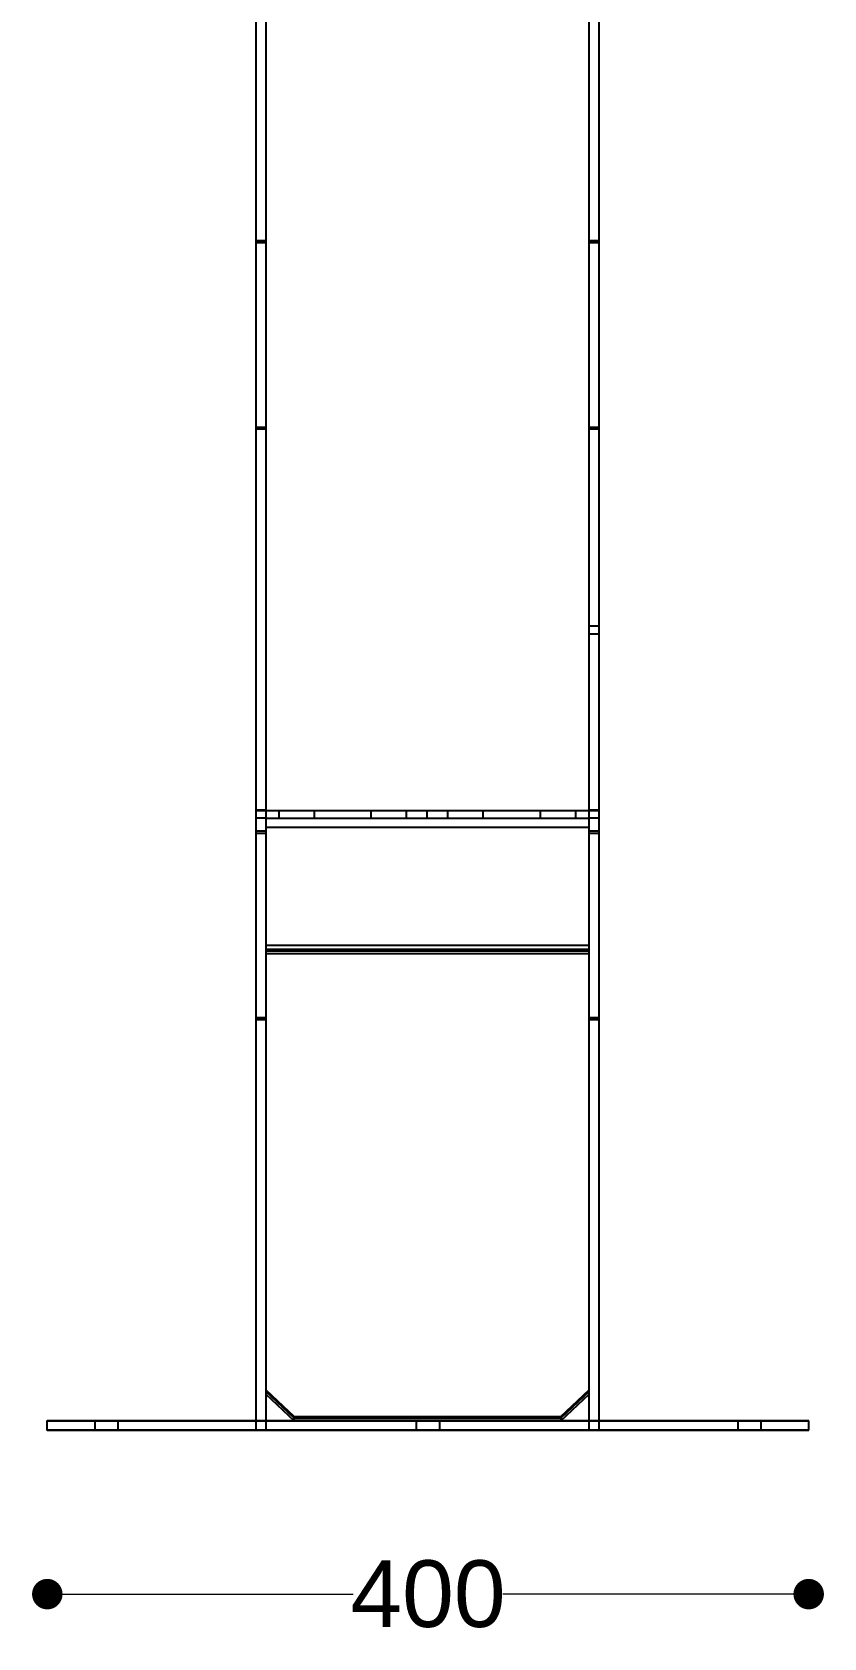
# Model space of a CAD drawing. Header units: millimetres. Extents: x 10366 to 13995, y 24552 to 29685.
# Drawn here: x 12308 to 12724, y 27000 to 27843 of the extents above; entities that cross this region are included whole.
import ezdxf

# ---------------------------------------------------------------- set-up
doc = ezdxf.new("R2010")
doc.units = ezdxf.units.MM
doc.header["$LTSCALE"] = 3
doc.layers.add('Default', color=7, linetype='Continuous')
doc.layers.add('Hidden_lines', color=7, linetype='Continuous')
doc.styles.get("Standard").update_dxf_attribs({"font": 'arial.ttf'})
doc.dimstyles.new('MATEUSZ', dxfattribs={"dimtxt": 35, "dimasz": 16, "dimexe": 0.18, "dimexo": 0.0625, "dimgap": 0.09, "dimtad": 0, "dimdec": 0, "dimdsep": 46, "dimtxsty": 'Standard', "dimblk": 'DOT', "dimcen": 0.09, "dimse1": 1, "dimse2": 1, "dimadec": 0, "dimazin": 0, "dimtfac": 1, "dimtdec": 0, "dimtofl": 0, "dimtmove": 0, "dimatfit": 3, "dimfxl": 1, "dimtolj": 1, "dimtzin": 0, "dimlwd": 9, "dimlwe": 9, "dimarcsym": 0})

# ---------------------------------------------------------------- blocks, each defined once
blk = doc.blocks.new('_Dot')
at = {"color": 0, "linetype": 'ByBlock', "lineweight": -2}
blk.add_line((-0.5, 0), (-1, 0), dxfattribs=at)
at = {"color": 0, "linetype": 'ByBlock', "const_width": 0.5}
blk.add_lwpolyline([(-0.25, 0, 1), (0.25, 0, 1)], format="xyb", close=True, dxfattribs=at)
blk = doc.blocks.new('*D27')
at = {"color": 0, "lineweight": 9, "transparency": 16777216}
for p, q in [((12332.11, 27023.21), (12476.71, 27023.21)), ((12700.11, 27023.21), (12555.51, 27023.21))]:
    blk.add_line(p, q, dxfattribs=at)
at = {"layer": 'Defpoints', "color": 0, "transparency": 16777216}
for p in [(12316.11, 27109.24), (12716.11, 27109.24), (12716.11, 27023.21)]:
    blk.add_point(p, dxfattribs=at)
at = {"color": 0, "lineweight": 9, "transparency": 16777216, "xscale": 16, "yscale": 16, "zscale": 16, "rotation": 180}
blk.add_blockref('_Dot', (12316.11, 27023.21), dxfattribs=at)
at = {"color": 0, "lineweight": 9, "transparency": 16777216, "xscale": 16, "yscale": 16, "zscale": 16}
blk.add_blockref('_Dot', (12716.11, 27023.21), dxfattribs=at)
at = {"color": 0, "transparency": 16777216, "insert": (12516.11, 27023.21), "char_height": 35, "attachment_point": 5}
blk.add_mtext('\\A1;400', dxfattribs=at)

msp = doc.modelspace()

# ---------------------------------------------------------------- linework, layer by layer
at = {"layer": 'Default'}
for p, q in [((12430.86, 27733.69), (12425.86, 27733.69)), ((12605.86, 27733.69), (12600.86, 27733.69)), ((12430.86, 27634.78), (12425.86, 27634.78)), ((12605.86, 27634.78), (12600.86, 27634.78)), ((12430.86, 27434.64), (12437.96, 27434.64)), ((12437.96, 27430.64), (12437.96, 27434.64)), ((12456.5, 27430.64), (12456.5, 27434.64)), ((12456.5, 27434.64), (12486.29, 27434.64)), ((12486.29, 27430.64), (12486.29, 27434.64)), ((12504.83, 27430.64), (12504.83, 27434.64)), ((12504.83, 27434.64), (12515.69, 27434.64)), ((12515.69, 27430.64), (12515.69, 27434.64)), ((12515.69, 27434.64), (12526.56, 27434.64)), ((12526.56, 27430.64), (12526.56, 27434.64)), ((12545.13, 27430.64), (12545.13, 27434.64)), ((12545.13, 27434.64), (12575.26, 27434.64)), ((12575.26, 27430.64), (12575.26, 27434.64)), ((12593.78, 27430.64), (12593.78, 27434.64)), ((12593.78, 27434.64), (12600.86, 27434.64)), ((12430.86, 27423.69), (12425.86, 27423.69)), ((12430.86, 27430.64), (12437.96, 27430.64)), ((12600.86, 27425.77), (12430.86, 27425.77)), ((12456.5, 27430.64), (12486.29, 27430.64)), ((12504.83, 27430.64), (12515.69, 27430.64)), ((12515.69, 27430.64), (12526.56, 27430.64)), ((12545.13, 27430.64), (12575.26, 27430.64)), ((12593.78, 27430.64), (12600.86, 27430.64)), ((12605.86, 27423.69), (12600.86, 27423.69)), ((12430.86, 27363.88), (12600.86, 27363.88)), ((12600.86, 27361.69), (12430.86, 27361.69)), ((12430.86, 27324.78), (12425.86, 27324.78)), ((12605.86, 27324.78), (12600.86, 27324.78)), ((12430.86, 27130.39), (12445.86, 27116.39)), ((12445.86, 27115.67), (12430.86, 27129.68)), ((12445.86, 27115.67), (12430.86, 27129.68)), ((12430.86, 27128.24), (12445.86, 27114.24)), ((12585.86, 27116.39), (12600.86, 27130.39)), ((12600.86, 27129.68), (12585.86, 27115.67)), ((12600.86, 27129.68), (12585.86, 27115.67)), ((12585.86, 27114.24), (12600.86, 27128.24)), ((12316.11, 27109.24), (12316.11, 27114.24)), ((12445.86, 27116.39), (12585.86, 27116.39)), ((12445.86, 27115.67), (12445.86, 27116.39)), ((12445.86, 27115.67), (12585.86, 27115.67)), ((12445.86, 27114.24), (12445.86, 27115.67)), ((12585.86, 27115.67), (12445.86, 27115.67)), ((12585.86, 27115.67), (12585.86, 27116.39)), ((12585.86, 27115.67), (12585.86, 27114.24)), ((12716.11, 27109.24), (12716.11, 27114.24))]:
    msp.add_line(p, q, dxfattribs=at)
for points in [[(12425.86, 27733.69, 0), (12425.86, 27944.78, 0)], [(12430.86, 27944.78, 0), (12430.86, 27733.69, 0)], [(12600.86, 27733.69, 0), (12600.86, 27944.78, 0)], [(12605.86, 27944.78, 0), (12605.86, 27733.69, 0)], [(12425.86, 27634.78, 0), (12425.86, 27733.69, 0)], [(12430.86, 27733.69, 0), (12430.86, 27634.78, 0)], [(12600.86, 27634.78, 0), (12600.86, 27733.69, 0)], [(12605.86, 27733.69, 0), (12605.86, 27634.78, 0)], [(12425.86, 27423.69, 0), (12425.86, 27634.78, 0)], [(12430.86, 27634.78, 0), (12430.86, 27423.69, 0)], [(12600.86, 27423.69, 0), (12600.86, 27634.78, 0)], [(12605.86, 27634.78, 0), (12605.86, 27423.69, 0)], [(12437.96, 27434.64, 0), (12456.5, 27434.64, 0)], [(12486.29, 27434.64, 0), (12493.65, 27434.64, 0), (12504.83, 27434.64, 0)], [(12526.56, 27434.64, 0), (12545.13, 27434.64, 0)], [(12575.26, 27434.64, 0), (12582.63, 27434.64, 0), (12593.78, 27434.64, 0)], [(12425.86, 27324.78, 0), (12425.86, 27423.69, 0)], [(12430.86, 27423.69, 0), (12430.86, 27324.78, 0)], [(12437.96, 27430.64, 0), (12456.5, 27430.64, 0)], [(12486.29, 27430.64, 0), (12493.65, 27430.64, 0), (12504.83, 27430.64, 0)], [(12526.56, 27430.64, 0), (12545.13, 27430.64, 0)], [(12575.26, 27430.64, 0), (12582.63, 27430.64, 0), (12593.78, 27430.64, 0)], [(12600.86, 27324.78, 0), (12600.86, 27423.69, 0)], [(12605.86, 27423.69, 0), (12605.86, 27324.78, 0)], [(12425.86, 27114.24, 0), (12425.86, 27324.78, 0)], [(12430.86, 27324.78, 0), (12430.86, 27114.24, 0)], [(12600.86, 27114.24, 0), (12600.86, 27324.78, 0)], [(12605.86, 27324.78, 0), (12605.86, 27114.24, 0)], [(12425.86, 27114.24, 0), (12316.19, 27114.24, 0), (12316.13, 27114.24, 0), (12316.11, 27114.24, 0), (12316.11, 27114.24, 0), (12316.11, 27114.24, 0), (12316.11, 27114.24, 0), (12316.11, 27114.24, 0), (12316.11, 27114.24, 0), (12316.11, 27114.24, 0), (12316.11, 27114.24, 0), (12316.11, 27114.24, 0), (12316.11, 27114.24, 0), (12316.11, 27114.24, 0), (12316.11, 27114.24, 0), (12316.12, 27114.24, 0), (12316.15, 27114.24, 0), (12316.27, 27114.24, 0), (12316.74, 27114.24, 0), (12318.69, 27114.24, 0), (12326.93, 27114.24, 0), (12416.94, 27114.24, 0), (12716.11, 27114.24, 0)], [(12445.86, 27114.24, 0), (12430.86, 27114.24, 0)], [(12600.86, 27114.24, 0), (12585.86, 27114.24, 0)], [(12716.11, 27114.24, 0), (12716.11, 27114.24, 0), (12716.11, 27114.24, 0), (12716.11, 27114.24, 0), (12716.11, 27114.24, 0), (12716.11, 27114.24, 0), (12716.11, 27114.24, 0), (12716.11, 27114.24, 0), (12716.11, 27114.24, 0), (12716.11, 27114.24, 0), (12716.11, 27114.24, 0), (12716.1, 27114.24, 0), (12716.07, 27114.24, 0), (12715.95, 27114.24, 0), (12715.44, 27114.24, 0), (12713.36, 27114.24, 0), (12704.55, 27114.24, 0), (12605.86, 27114.24, 0)]]:
    msp.add_polyline3d(points, dxfattribs=at)
for points in [[(12347.18, 27114.24, 0), (12341.18, 27114.24, 0), (12347.18, 27114.24, 0), (12353.18, 27114.24, 0)], [(12716.11, 27109.24, 0), (12716.11, 27109.24, 0), (12716.11, 27109.24, 0), (12716.11, 27109.24, 0), (12716.11, 27109.24, 0), (12716.11, 27109.24, 0), (12716.11, 27109.24, 0), (12716.11, 27109.24, 0), (12716.11, 27109.24, 0), (12716.09, 27109.24, 0), (12716.03, 27109.24, 0), (12715.77, 27109.24, 0), (12714.71, 27109.24, 0), (12710.27, 27109.24, 0), (12691.45, 27109.24, 0), (12346.35, 27109.24, 0), (12317.03, 27109.24, 0), (12316.29, 27109.24, 0), (12316.14, 27109.24, 0), (12316.11, 27109.24, 0), (12316.11, 27109.24, 0), (12316.11, 27109.24, 0), (12316.11, 27109.24, 0), (12316.11, 27109.24, 0), (12316.11, 27109.24, 0), (12316.11, 27109.24, 0), (12316.11, 27109.24, 0), (12316.11, 27109.24, 0), (12316.11, 27109.24, 0), (12316.11, 27109.24, 0), (12316.12, 27109.24, 0), (12316.13, 27109.24, 0), (12316.2, 27109.24, 0), (12316.45, 27109.24, 0), (12317.51, 27109.24, 0), (12321.95, 27109.24, 0), (12340.76, 27109.24, 0)], [(12347.18, 27109.24, 0), (12341.18, 27109.24, 0), (12347.18, 27109.24, 0), (12353.18, 27109.24, 0)]]:
    msp.add_polyline3d(points, close=True, dxfattribs=at)
at = {"layer": 'Hidden_lines'}
for p, q in [((12425.86, 27732.74), (12430.86, 27732.74)), ((12600.86, 27732.74), (12605.86, 27732.74)), ((12430.86, 27635.74), (12425.86, 27635.74)), ((12605.86, 27635.74), (12600.86, 27635.74)), ((12605.86, 27531.34), (12600.86, 27531.34)), ((12605.86, 27527.14), (12600.86, 27527.14)), ((12430.86, 27434.74), (12425.86, 27434.74)), ((12425.86, 27434.64), (12430.86, 27434.64)), ((12605.86, 27434.74), (12600.86, 27434.74)), ((12600.86, 27434.64), (12605.86, 27434.64)), ((12430.86, 27430.64), (12425.86, 27430.64)), ((12430.86, 27430.54), (12425.86, 27430.54)), ((12605.86, 27430.64), (12600.86, 27430.64)), ((12605.86, 27430.54), (12600.86, 27430.54)), ((12425.86, 27422.74), (12430.86, 27422.74)), ((12600.86, 27422.74), (12605.86, 27422.74)), ((12600.86, 27360.98), (12430.86, 27360.98)), ((12430.86, 27360.98), (12600.86, 27360.98)), ((12430.86, 27359.54), (12600.86, 27359.54)), ((12430.86, 27325.74), (12425.86, 27325.74)), ((12605.86, 27325.74), (12600.86, 27325.74)), ((12341.18, 27109.24), (12341.18, 27114.24)), ((12353.18, 27114.24), (12353.18, 27109.24)), ((12425.86, 27109.24), (12425.86, 27114.24)), ((12425.86, 27109.24), (12425.86, 27114.24)), ((12430.86, 27114.24), (12430.86, 27109.24)), ((12430.86, 27114.24), (12430.86, 27109.24)), ((12510.11, 27109.24), (12510.11, 27114.24)), ((12522.11, 27114.24), (12522.11, 27109.24)), ((12600.86, 27109.24), (12600.86, 27114.24)), ((12600.86, 27109.24), (12600.86, 27114.24)), ((12605.86, 27114.24), (12605.86, 27109.24)), ((12605.86, 27114.24), (12605.86, 27109.24)), ((12679.04, 27109.24), (12679.04, 27114.24)), ((12691.04, 27114.24), (12691.04, 27109.24))]:
    msp.add_line(p, q, dxfattribs=at)
for points in [[(12430.86, 27114.24, 0), (12425.86, 27114.24, 0)], [(12585.86, 27114.24, 0), (12445.86, 27114.24, 0)], [(12605.86, 27114.24, 0), (12600.86, 27114.24, 0)]]:
    msp.add_polyline3d(points, dxfattribs=at)

# ---------------------------------------------------------------- dimensions: what is measured, and where the dimension line sits
dim = msp.add_linear_dim(base=(12716.11, 27023.21), p1=(12316.11, 27109.24), p2=(12716.11, 27109.24), dimstyle='MATEUSZ')
dim.commit()
dim.dimension.update_dxf_attribs({"geometry": '*D27', "text_midpoint": (12516.11, 27023.21)})

doc.saveas('drawing.dxf')
